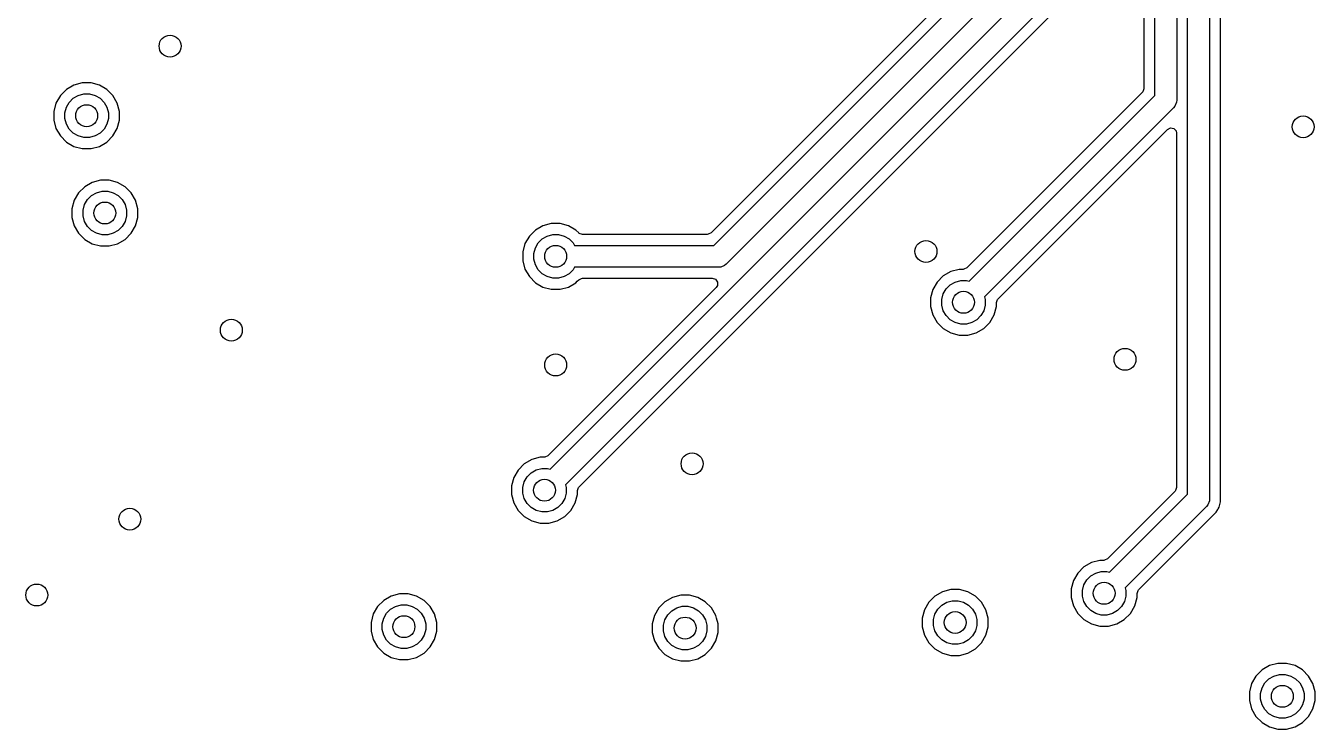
# Model space of a CAD drawing. Extents: x 3.41 to 7.48, y -5.81 to -2.91.
# Drawn here: x 5.516 to 6.442, y -4.619 to -4.114 of the extents above; entities that cross this region are included whole.
import ezdxf

# ---------------------------------------------------------------- set-up
doc = ezdxf.new("R2010")
doc.units = 0
doc.header["$MEASUREMENT"] = 0
doc.layers.add('BLACK', color=7, linetype='CONTINUOUS')

msp = doc.modelspace()

# ---------------------------------------------------------------- linework, layer by layer
at = {"layer": 'BLACK', "linetype": 'CONTINUOUS'}
for p, q in [((6.35067, -4.45039), (6.35067, -3.80542)), ((6.36641, -3.80216), (6.36641, -4.45365)), ((6.32704, -4.16401), (6.32704, -3.85121)), ((6.34279, -3.84795), (6.34279, -4.16727)), ((6.31915, -3.85609), (6.31915, -4.15913)), ((6.24477, -4.02613), (6.00829, -4.26261)), ((6.01041, -4.27164), (6.2538, -4.02826)), ((6.26724, -4.03708), (6.01924, -4.28508)), ((5.89264, -4.43242), (6.27742, -4.04763)), ((6.29086, -4.05646), (5.90378, -4.44355)), ((6.37431, -4.36591), (6.37431, -4.04818)), ((5.91346, -4.44503), (6.29791, -4.06058)), ((5.55063, -4.15649), (5.54524, -4.1596)), ((5.55664, -4.15488), (5.55063, -4.15649)), ((5.56287, -4.15488), (5.55664, -4.15488)), ((5.56888, -4.15649), (5.56287, -4.15488)), ((5.57427, -4.1596), (5.56888, -4.15649)), ((5.54084, -4.164), (5.53772, -4.16939)), ((5.54524, -4.1596), (5.54084, -4.164)), ((5.54726, -4.16893), (5.55017, -4.16602)), ((5.55017, -4.16602), (5.55373, -4.16397)), ((5.55373, -4.16397), (5.5577, -4.1629)), ((5.5577, -4.1629), (5.56181, -4.1629)), ((5.56181, -4.1629), (5.56578, -4.16397)), ((5.56578, -4.16397), (5.56934, -4.16602)), ((5.56934, -4.16602), (5.57225, -4.16893)), ((5.57867, -4.164), (5.57427, -4.1596)), ((5.58178, -4.16939), (5.57867, -4.164)), ((6.31801, -4.16188), (6.19216, -4.28773)), ((6.19364, -4.29742), (6.32704, -4.16401)), ((6.31841, -4.16142), (6.31801, -4.16188)), ((6.31915, -4.15913), (6.31841, -4.16142)), ((6.34279, -4.16727), (6.34264, -4.16881)), ((5.53772, -4.16939), (5.53611, -4.1754)), ((5.53611, -4.1754), (5.53611, -4.18163)), ((5.54414, -4.17646), (5.5452, -4.17249)), ((5.54414, -4.18057), (5.54414, -4.17646)), ((5.5452, -4.17249), (5.54726, -4.16893)), ((5.57225, -4.16893), (5.5743, -4.17249)), ((5.5743, -4.17249), (5.57537, -4.17646)), ((5.57537, -4.17646), (5.57537, -4.18057)), ((5.5834, -4.1754), (5.58178, -4.16939)), ((5.5834, -4.18163), (5.5834, -4.1754)), ((6.34049, -4.17284), (6.20478, -4.30855)), ((6.34147, -4.17165), (6.34049, -4.17284)), ((6.34264, -4.16881), (6.34147, -4.17165)), ((5.53611, -4.18163), (5.53772, -4.18764)), ((5.5452, -4.18454), (5.54414, -4.18057)), ((5.54726, -4.1881), (5.5452, -4.18454)), ((5.5743, -4.18454), (5.57225, -4.1881)), ((5.57537, -4.18057), (5.5743, -4.18454)), ((5.58178, -4.18764), (5.5834, -4.18163)), ((5.53772, -4.18764), (5.54084, -4.19303)), ((5.54084, -4.19303), (5.54524, -4.19743)), ((5.55017, -4.19101), (5.54726, -4.1881)), ((5.55373, -4.19307), (5.55017, -4.19101)), ((5.5577, -4.19413), (5.55373, -4.19307)), ((5.56181, -4.19413), (5.5577, -4.19413)), ((5.56578, -4.19307), (5.56181, -4.19413)), ((5.56934, -4.19101), (5.56578, -4.19307)), ((5.57225, -4.1881), (5.56934, -4.19101)), ((5.57427, -4.19743), (5.57867, -4.19303)), ((5.57867, -4.19303), (5.58178, -4.18764)), ((6.21446, -4.31003), (6.33612, -4.18837)), ((6.33612, -4.18837), (6.33827, -4.18728)), ((6.33827, -4.18728), (6.34065, -4.18765)), ((6.34065, -4.18765), (6.34235, -4.18936)), ((6.34235, -4.18936), (6.34277, -4.19113)), ((6.34277, -4.19113), (6.34277, -4.4455)), ((5.54524, -4.19743), (5.55063, -4.20055)), ((5.55063, -4.20055), (5.55664, -4.20216)), ((5.55664, -4.20216), (5.55664, -4.20216)), ((5.55664, -4.20216), (5.56287, -4.20216)), ((5.56287, -4.20216), (5.56888, -4.20055)), ((5.56287, -4.20216), (5.56287, -4.20216)), ((5.56888, -4.20055), (5.57427, -4.19743)), ((5.55832, -4.22948), (5.55392, -4.23388)), ((5.56371, -4.22637), (5.55832, -4.22948)), ((5.56972, -4.22475), (5.56371, -4.22637)), ((5.56681, -4.23385), (5.57078, -4.23278)), ((5.57595, -4.22475), (5.56972, -4.22475)), ((5.57078, -4.23278), (5.57489, -4.23278)), ((5.57489, -4.23278), (5.57886, -4.23385)), ((5.58196, -4.22637), (5.57595, -4.22475)), ((5.58735, -4.22948), (5.58196, -4.22637)), ((5.59175, -4.23388), (5.58735, -4.22948)), ((5.5508, -4.23927), (5.54919, -4.24528)), ((5.55392, -4.23388), (5.5508, -4.23927)), ((5.55722, -4.24634), (5.55829, -4.24237)), ((5.55829, -4.24237), (5.56034, -4.23881)), ((5.56034, -4.23881), (5.56325, -4.2359)), ((5.56325, -4.2359), (5.56681, -4.23385)), ((5.57886, -4.23385), (5.58242, -4.2359)), ((5.58242, -4.2359), (5.58533, -4.23881)), ((5.58533, -4.23881), (5.58738, -4.24237)), ((5.58738, -4.24237), (5.58845, -4.24634)), ((5.59487, -4.23927), (5.59175, -4.23388)), ((5.59648, -4.24528), (5.59487, -4.23927)), ((5.54919, -4.24528), (5.54919, -4.25151)), ((5.54919, -4.25151), (5.5508, -4.25752)), ((5.55722, -4.25045), (5.55722, -4.24634)), ((5.55829, -4.25442), (5.55722, -4.25045)), ((5.58845, -4.25045), (5.58738, -4.25442)), ((5.58845, -4.24634), (5.58845, -4.25045)), ((5.59487, -4.25752), (5.59648, -4.25151)), ((5.59648, -4.25151), (5.59648, -4.24528)), ((5.5508, -4.25752), (5.55392, -4.26291)), ((5.56034, -4.25798), (5.55829, -4.25442)), ((5.56325, -4.26089), (5.56034, -4.25798)), ((5.56681, -4.26295), (5.56325, -4.26089)), ((5.58242, -4.26089), (5.57886, -4.26295)), ((5.58533, -4.25798), (5.58242, -4.26089)), ((5.58738, -4.25442), (5.58533, -4.25798)), ((5.59175, -4.26291), (5.59487, -4.25752)), ((5.88216, -4.2606), (5.87776, -4.265)), ((5.88755, -4.25749), (5.88216, -4.2606)), ((5.89356, -4.25587), (5.88755, -4.25749)), ((5.89979, -4.25587), (5.89356, -4.25587)), ((5.9058, -4.25749), (5.89979, -4.25587)), ((5.91119, -4.2606), (5.9058, -4.25749)), ((5.9132, -4.26261), (5.91119, -4.2606)), ((5.91119, -4.2606), (5.91119, -4.2606)), ((5.55392, -4.26291), (5.55832, -4.26731)), ((5.55832, -4.26731), (5.56371, -4.27043)), ((5.57078, -4.26401), (5.56681, -4.26295)), ((5.57489, -4.26401), (5.57078, -4.26401)), ((5.57886, -4.26295), (5.57489, -4.26401)), ((5.58196, -4.27043), (5.58735, -4.26731)), ((5.58735, -4.26731), (5.59175, -4.26291)), ((5.87776, -4.265), (5.87464, -4.27039)), ((5.88213, -4.27349), (5.88418, -4.26993)), ((5.88418, -4.26993), (5.88709, -4.26702)), ((5.88709, -4.26702), (5.89065, -4.26497)), ((5.89065, -4.26497), (5.89462, -4.2639)), ((5.89462, -4.2639), (5.89873, -4.2639)), ((5.89873, -4.2639), (5.9027, -4.26497)), ((5.9027, -4.26497), (5.90626, -4.26702)), ((5.90626, -4.26702), (5.90917, -4.26993)), ((5.90917, -4.26993), (5.91016, -4.27164)), ((5.91367, -4.263), (5.9132, -4.26261)), ((5.91596, -4.26375), (5.91367, -4.263)), ((6.00553, -4.26375), (5.91596, -4.26375)), ((6.00614, -4.2637), (6.00553, -4.26375)), ((6.00829, -4.26261), (6.00614, -4.2637)), ((5.56371, -4.27043), (5.56972, -4.27204)), ((5.56972, -4.27204), (5.56972, -4.27204)), ((5.56972, -4.27204), (5.57595, -4.27204)), ((5.57595, -4.27204), (5.58196, -4.27043)), ((5.57595, -4.27204), (5.57595, -4.27204)), ((5.87464, -4.27039), (5.87303, -4.2764)), ((5.87303, -4.2764), (5.87303, -4.28263)), ((5.88106, -4.27746), (5.88213, -4.27349)), ((5.88106, -4.28157), (5.88106, -4.27746)), ((5.91016, -4.27164), (6.01041, -4.27164)), ((5.87303, -4.28263), (5.87464, -4.28864)), ((5.87464, -4.28864), (5.87776, -4.29403)), ((5.88213, -4.28554), (5.88106, -4.28157)), ((5.88418, -4.2891), (5.88213, -4.28554)), ((5.91016, -4.28739), (5.90917, -4.2891)), ((6.01367, -4.28739), (5.91016, -4.28739)), ((6.01521, -4.28724), (6.01367, -4.28739)), ((6.01805, -4.28606), (6.01521, -4.28724)), ((6.01924, -4.28508), (6.01805, -4.28606)), ((6.19216, -4.28773), (6.19001, -4.28883)), ((5.87776, -4.29403), (5.88216, -4.29843)), ((5.88709, -4.29201), (5.88418, -4.2891)), ((5.89065, -4.29407), (5.88709, -4.29201)), ((5.89462, -4.29513), (5.89065, -4.29407)), ((5.89873, -4.29513), (5.89462, -4.29513)), ((5.9027, -4.29407), (5.89873, -4.29513)), ((5.90626, -4.29201), (5.9027, -4.29407)), ((5.90917, -4.2891), (5.90626, -4.29201)), ((5.91119, -4.29843), (5.91222, -4.29741)), ((5.91222, -4.29741), (5.9132, -4.29643)), ((5.9132, -4.29643), (5.91535, -4.29533)), ((5.91535, -4.29533), (5.91596, -4.29528)), ((5.91596, -4.29528), (6.0092, -4.29528)), ((6.0092, -4.29528), (6.01149, -4.29603)), ((6.01149, -4.29603), (6.01291, -4.29798)), ((6.01291, -4.29798), (6.01291, -4.30039)), ((6.17076, -4.298), (6.16764, -4.30339)), ((6.17516, -4.2936), (6.17076, -4.298)), ((6.18055, -4.29049), (6.17516, -4.2936)), ((6.18009, -4.30002), (6.18365, -4.29797)), ((6.18656, -4.28888), (6.18055, -4.29049)), ((6.18365, -4.29797), (6.18762, -4.2969)), ((6.1894, -4.28888), (6.18656, -4.28888)), ((6.18762, -4.2969), (6.19173, -4.2969)), ((6.19001, -4.28883), (6.1894, -4.28888)), ((6.19173, -4.2969), (6.19364, -4.29742)), ((5.88216, -4.29843), (5.88755, -4.30155)), ((5.88755, -4.30155), (5.89356, -4.30316)), ((6.01195, -4.30194), (5.89116, -4.42273)), ((5.89356, -4.30316), (5.89356, -4.30316)), ((5.89356, -4.30316), (5.89979, -4.30316)), ((5.89979, -4.30316), (5.9058, -4.30155)), ((5.89979, -4.30316), (5.89979, -4.30316)), ((5.9058, -4.30155), (5.91119, -4.29843)), ((6.01291, -4.30039), (6.01195, -4.30194)), ((6.16764, -4.30339), (6.16603, -4.3094)), ((6.17406, -4.31046), (6.17513, -4.30649)), ((6.17513, -4.30649), (6.17718, -4.30293)), ((6.17718, -4.30293), (6.18009, -4.30002)), ((6.16603, -4.3094), (6.16603, -4.31563)), ((6.16603, -4.31563), (6.16764, -4.32164)), ((6.17406, -4.31457), (6.17406, -4.31046)), ((6.17513, -4.31854), (6.17406, -4.31457)), ((6.20529, -4.31457), (6.20422, -4.31854)), ((6.20478, -4.30855), (6.20529, -4.31046)), ((6.20529, -4.31046), (6.20529, -4.31457)), ((6.21171, -4.32164), (6.21332, -4.31563)), ((6.21332, -4.31279), (6.21406, -4.3105)), ((6.21332, -4.31563), (6.21332, -4.31279)), ((6.21406, -4.3105), (6.21446, -4.31003)), ((6.16764, -4.32164), (6.17076, -4.32703)), ((6.17718, -4.3221), (6.17513, -4.31854)), ((6.18009, -4.32501), (6.17718, -4.3221)), ((6.18365, -4.32707), (6.18009, -4.32501)), ((6.19926, -4.32501), (6.1957, -4.32707)), ((6.20217, -4.3221), (6.19926, -4.32501)), ((6.20422, -4.31854), (6.20217, -4.3221)), ((6.20859, -4.32703), (6.21171, -4.32164)), ((6.17076, -4.32703), (6.17516, -4.33143)), ((6.17516, -4.33143), (6.18055, -4.33455)), ((6.18055, -4.33455), (6.18656, -4.33616)), ((6.18762, -4.32813), (6.18365, -4.32707)), ((6.19173, -4.32813), (6.18762, -4.32813)), ((6.1957, -4.32707), (6.19173, -4.32813)), ((6.19279, -4.33616), (6.1988, -4.33455)), ((6.1988, -4.33455), (6.20419, -4.33143)), ((6.20419, -4.33143), (6.20859, -4.32703)), ((6.18656, -4.33616), (6.18656, -4.33616)), ((6.18656, -4.33616), (6.19279, -4.33616)), ((6.19279, -4.33616), (6.19279, -4.33616)), ((6.37431, -4.4222), (6.37431, -4.36591)), ((5.87955, -4.42549), (5.87416, -4.4286)), ((5.88556, -4.42388), (5.87955, -4.42549)), ((5.8884, -4.42388), (5.88556, -4.42388)), ((5.88901, -4.42383), (5.8884, -4.42388)), ((5.89116, -4.42273), (5.88901, -4.42383)), ((6.37431, -4.45573), (6.37431, -4.4222)), ((5.86976, -4.433), (5.86664, -4.43839)), ((5.87416, -4.4286), (5.86976, -4.433)), ((5.87618, -4.43793), (5.87909, -4.43502)), ((5.87909, -4.43502), (5.88265, -4.43297)), ((5.88265, -4.43297), (5.88662, -4.4319)), ((5.88662, -4.4319), (5.89073, -4.4319)), ((5.89073, -4.4319), (5.89264, -4.43242)), ((5.86664, -4.43839), (5.86503, -4.4444)), ((5.86503, -4.4444), (5.86503, -4.45063)), ((5.87306, -4.44546), (5.87413, -4.44149)), ((5.87306, -4.44957), (5.87306, -4.44546)), ((5.87413, -4.44149), (5.87618, -4.43793)), ((5.90378, -4.44355), (5.90429, -4.44546)), ((5.90429, -4.44546), (5.90429, -4.44957)), ((5.91232, -4.44779), (5.91306, -4.4455)), ((5.91306, -4.4455), (5.91346, -4.44503)), ((6.34277, -4.4455), (6.34203, -4.4478)), ((5.86503, -4.45063), (5.86664, -4.45664)), ((5.87413, -4.45354), (5.87306, -4.44957)), ((5.87618, -4.4571), (5.87413, -4.45354)), ((5.90322, -4.45354), (5.90117, -4.4571)), ((5.90429, -4.44957), (5.90322, -4.45354)), ((5.91071, -4.45664), (5.91232, -4.45063)), ((5.91232, -4.45063), (5.91232, -4.44779)), ((6.34163, -4.44826), (6.29316, -4.49673)), ((6.29464, -4.50642), (6.35067, -4.45039)), ((6.34203, -4.4478), (6.34163, -4.44826)), ((6.36626, -4.45519), (6.36509, -4.45803)), ((6.36641, -4.45365), (6.36626, -4.45519)), ((5.86664, -4.45664), (5.86976, -4.46203)), ((5.86976, -4.46203), (5.87416, -4.46643)), ((5.87909, -4.46001), (5.87618, -4.4571)), ((5.88265, -4.46207), (5.87909, -4.46001)), ((5.88662, -4.46313), (5.88265, -4.46207)), ((5.89073, -4.46313), (5.88662, -4.46313)), ((5.8947, -4.46207), (5.89073, -4.46313)), ((5.89826, -4.46001), (5.8947, -4.46207)), ((5.90117, -4.4571), (5.89826, -4.46001)), ((5.90319, -4.46643), (5.90759, -4.46203)), ((5.90759, -4.46203), (5.91071, -4.45664)), ((6.36411, -4.45922), (6.30578, -4.51755)), ((6.31546, -4.51903), (6.37116, -4.46333)), ((6.36509, -4.45803), (6.36411, -4.45922)), ((6.37116, -4.46333), (6.37229, -4.46138)), ((6.37229, -4.46138), (6.3726, -4.46083)), ((6.37229, -4.46138), (6.37229, -4.46138)), ((6.3726, -4.46083), (6.37323, -4.45974)), ((6.37323, -4.45974), (6.37431, -4.45573)), ((5.87416, -4.46643), (5.87955, -4.46955)), ((5.87955, -4.46955), (5.88556, -4.47116)), ((5.88556, -4.47116), (5.88556, -4.47116)), ((5.88556, -4.47116), (5.89179, -4.47116)), ((5.89179, -4.47116), (5.8978, -4.46955)), ((5.89179, -4.47116), (5.89179, -4.47116)), ((5.8978, -4.46955), (5.90319, -4.46643)), ((6.28155, -4.49949), (6.27616, -4.5026)), ((6.28756, -4.49788), (6.28155, -4.49949)), ((6.2904, -4.49788), (6.28756, -4.49788)), ((6.29101, -4.49783), (6.2904, -4.49788)), ((6.29316, -4.49673), (6.29101, -4.49783)), ((6.27176, -4.507), (6.26864, -4.51239)), ((6.27616, -4.5026), (6.27176, -4.507)), ((6.27818, -4.51193), (6.28109, -4.50902)), ((6.28109, -4.50902), (6.28465, -4.50697)), ((6.28465, -4.50697), (6.28862, -4.5059)), ((6.28862, -4.5059), (6.29273, -4.5059)), ((6.29273, -4.5059), (6.29464, -4.50642)), ((6.18056, -4.51888), (6.17455, -4.52049)), ((6.18679, -4.51888), (6.18056, -4.51888)), ((6.1928, -4.52049), (6.18679, -4.51888)), ((6.26864, -4.51239), (6.26703, -4.5184)), ((6.26703, -4.5184), (6.26703, -4.52463)), ((6.27506, -4.51946), (6.27613, -4.51549)), ((6.27506, -4.52357), (6.27506, -4.51946)), ((6.27613, -4.51549), (6.27818, -4.51193)), ((6.30578, -4.51755), (6.30629, -4.51946)), ((6.30629, -4.51946), (6.30629, -4.52357)), ((6.31432, -4.52179), (6.31506, -4.5195)), ((6.31506, -4.5195), (6.31546, -4.51903)), ((5.77316, -4.5266), (5.76876, -4.531)), ((5.77855, -4.52349), (5.77316, -4.5266)), ((5.78456, -4.52188), (5.77855, -4.52349)), ((5.79079, -4.52188), (5.78456, -4.52188)), ((5.7968, -4.52349), (5.79079, -4.52188)), ((5.80219, -4.5266), (5.7968, -4.52349)), ((5.80659, -4.531), (5.80219, -4.5266)), ((5.97516, -4.5276), (5.97076, -4.532)), ((5.98055, -4.52449), (5.97516, -4.5276)), ((5.98656, -4.52288), (5.98055, -4.52449)), ((5.99279, -4.52288), (5.98656, -4.52288)), ((5.9988, -4.52449), (5.99279, -4.52288)), ((6.00419, -4.5276), (5.9988, -4.52449)), ((6.00859, -4.532), (6.00419, -4.5276)), ((6.16476, -4.528), (6.16164, -4.53339)), ((6.16916, -4.5236), (6.16476, -4.528)), ((6.17455, -4.52049), (6.16916, -4.5236)), ((6.17409, -4.53002), (6.17765, -4.52797)), ((6.17765, -4.52797), (6.18162, -4.5269)), ((6.18162, -4.5269), (6.18573, -4.5269)), ((6.18573, -4.5269), (6.1897, -4.52797)), ((6.1897, -4.52797), (6.19326, -4.53002)), ((6.19819, -4.5236), (6.1928, -4.52049)), ((6.20259, -4.528), (6.19819, -4.5236)), ((6.20571, -4.53339), (6.20259, -4.528)), ((6.26703, -4.52463), (6.26864, -4.53064)), ((6.27613, -4.52754), (6.27506, -4.52357)), ((6.27818, -4.5311), (6.27613, -4.52754)), ((6.30522, -4.52754), (6.30317, -4.5311)), ((6.30629, -4.52357), (6.30522, -4.52754)), ((6.31271, -4.53064), (6.31432, -4.52463)), ((6.31432, -4.52463), (6.31432, -4.52179)), ((5.76564, -4.53639), (5.76403, -4.5424)), ((5.76876, -4.531), (5.76564, -4.53639)), ((5.77313, -4.53949), (5.77518, -4.53593)), ((5.77518, -4.53593), (5.77809, -4.53302)), ((5.77809, -4.53302), (5.78165, -4.53097)), ((5.78165, -4.53097), (5.78562, -4.5299)), ((5.78562, -4.5299), (5.78973, -4.5299)), ((5.78973, -4.5299), (5.7937, -4.53097)), ((5.7937, -4.53097), (5.79726, -4.53302)), ((5.79726, -4.53302), (5.80017, -4.53593)), ((5.80017, -4.53593), (5.80222, -4.53949)), ((5.80971, -4.53639), (5.80659, -4.531)), ((5.81132, -4.5424), (5.80971, -4.53639)), ((5.96764, -4.53739), (5.96603, -4.5434)), ((5.97076, -4.532), (5.96764, -4.53739)), ((5.97513, -4.54049), (5.97718, -4.53693)), ((5.97718, -4.53693), (5.98009, -4.53402)), ((5.98009, -4.53402), (5.98365, -4.53197)), ((5.98365, -4.53197), (5.98762, -4.5309)), ((5.98762, -4.5309), (5.99173, -4.5309)), ((5.99173, -4.5309), (5.9957, -4.53197)), ((5.9957, -4.53197), (5.99926, -4.53402)), ((5.99926, -4.53402), (6.00217, -4.53693)), ((6.00217, -4.53693), (6.00422, -4.54049)), ((6.01171, -4.53739), (6.00859, -4.532)), ((6.01224, -4.5394), (6.01171, -4.53739)), ((6.16164, -4.53339), (6.16003, -4.5394)), ((6.16806, -4.54046), (6.16913, -4.53649)), ((6.16913, -4.53649), (6.17118, -4.53293)), ((6.17118, -4.53293), (6.17409, -4.53002)), ((6.19326, -4.53002), (6.19617, -4.53293)), ((6.19617, -4.53293), (6.19822, -4.53649)), ((6.19822, -4.53649), (6.19929, -4.54046)), ((6.20732, -4.5394), (6.20571, -4.53339)), ((6.26864, -4.53064), (6.27176, -4.53603)), ((6.27176, -4.53603), (6.27616, -4.54043)), ((6.28109, -4.53401), (6.27818, -4.5311)), ((6.28465, -4.53607), (6.28109, -4.53401)), ((6.28862, -4.53713), (6.28465, -4.53607)), ((6.29273, -4.53713), (6.28862, -4.53713)), ((6.2967, -4.53607), (6.29273, -4.53713)), ((6.30026, -4.53401), (6.2967, -4.53607)), ((6.30317, -4.5311), (6.30026, -4.53401)), ((6.30519, -4.54043), (6.30959, -4.53603)), ((6.30959, -4.53603), (6.31271, -4.53064)), ((5.76403, -4.5424), (5.76403, -4.54863)), ((5.77206, -4.54346), (5.77313, -4.53949)), ((5.77206, -4.54757), (5.77206, -4.54346)), ((5.77313, -4.55154), (5.77206, -4.54757)), ((5.80222, -4.53949), (5.80329, -4.54346)), ((5.80329, -4.54757), (5.80222, -4.55154)), ((5.80329, -4.54346), (5.80329, -4.54757)), ((5.81132, -4.5434), (5.81132, -4.5424)), ((5.81132, -4.54863), (5.81132, -4.5434)), ((5.96603, -4.5434), (5.96603, -4.54963)), ((5.97406, -4.54446), (5.97513, -4.54049)), ((5.97406, -4.54857), (5.97406, -4.54446)), ((6.00422, -4.54049), (6.00529, -4.54446)), ((6.00529, -4.54446), (6.00529, -4.54857)), ((6.01332, -4.5434), (6.01224, -4.5394)), ((6.01332, -4.54963), (6.01332, -4.5434)), ((6.16003, -4.5394), (6.16003, -4.54563)), ((6.16003, -4.54563), (6.16164, -4.55164)), ((6.16806, -4.54457), (6.16806, -4.54046)), ((6.16913, -4.54854), (6.16806, -4.54457)), ((6.19929, -4.54457), (6.19822, -4.54854)), ((6.19929, -4.54046), (6.19929, -4.54457)), ((6.20571, -4.55164), (6.20732, -4.54563)), ((6.20732, -4.54563), (6.20732, -4.5394)), ((6.27616, -4.54043), (6.28155, -4.54355)), ((6.28155, -4.54355), (6.28756, -4.54516)), ((6.28756, -4.54516), (6.28756, -4.54516)), ((6.28756, -4.54516), (6.29379, -4.54516)), ((6.29379, -4.54516), (6.2998, -4.54355)), ((6.29379, -4.54516), (6.29379, -4.54516)), ((6.2998, -4.54355), (6.30519, -4.54043)), ((5.76403, -4.54863), (5.76564, -4.55464)), ((5.76564, -4.55464), (5.76876, -4.56003)), ((5.77518, -4.5551), (5.77313, -4.55154)), ((5.77809, -4.55801), (5.77518, -4.5551)), ((5.80017, -4.5551), (5.79726, -4.55801)), ((5.80222, -4.55154), (5.80017, -4.5551)), ((5.80659, -4.56003), (5.80971, -4.55464)), ((5.80971, -4.55464), (5.81132, -4.54863)), ((5.96603, -4.54963), (5.96764, -4.55564)), ((5.96764, -4.55564), (5.97076, -4.56103)), ((5.97513, -4.55254), (5.97406, -4.54857)), ((5.97718, -4.5561), (5.97513, -4.55254)), ((5.98009, -4.55901), (5.97718, -4.5561)), ((6.00217, -4.5561), (5.99926, -4.55901)), ((6.00422, -4.55254), (6.00217, -4.5561)), ((6.00529, -4.54857), (6.00422, -4.55254)), ((6.00859, -4.56103), (6.01171, -4.55564)), ((6.01171, -4.55564), (6.01332, -4.54963)), ((6.16164, -4.55164), (6.16476, -4.55703)), ((6.16476, -4.55703), (6.16916, -4.56143)), ((6.17118, -4.5521), (6.16913, -4.54854)), ((6.17409, -4.55501), (6.17118, -4.5521)), ((6.17765, -4.55707), (6.17409, -4.55501)), ((6.18162, -4.55813), (6.17765, -4.55707)), ((6.1897, -4.55707), (6.18573, -4.55813)), ((6.19326, -4.55501), (6.1897, -4.55707)), ((6.19617, -4.5521), (6.19326, -4.55501)), ((6.19822, -4.54854), (6.19617, -4.5521)), ((6.19819, -4.56143), (6.20259, -4.55703)), ((6.20259, -4.55703), (6.20571, -4.55164)), ((5.76876, -4.56003), (5.77316, -4.56443)), ((5.77316, -4.56443), (5.77855, -4.56755)), ((5.78165, -4.56007), (5.77809, -4.55801)), ((5.78562, -4.56113), (5.78165, -4.56007)), ((5.78973, -4.56113), (5.78562, -4.56113)), ((5.7937, -4.56007), (5.78973, -4.56113)), ((5.79726, -4.55801), (5.7937, -4.56007)), ((5.7968, -4.56755), (5.80219, -4.56443)), ((5.80219, -4.56443), (5.80659, -4.56003)), ((5.97076, -4.56103), (5.97516, -4.56543)), ((5.97516, -4.56543), (5.98055, -4.56855)), ((5.98365, -4.56107), (5.98009, -4.55901)), ((5.98762, -4.56213), (5.98365, -4.56107)), ((5.99173, -4.56213), (5.98762, -4.56213)), ((5.9957, -4.56107), (5.99173, -4.56213)), ((5.99926, -4.55901), (5.9957, -4.56107)), ((5.9988, -4.56855), (6.00419, -4.56543)), ((6.00419, -4.56543), (6.00859, -4.56103)), ((6.16916, -4.56143), (6.17455, -4.56455)), ((6.17455, -4.56455), (6.18056, -4.56616)), ((6.18056, -4.56616), (6.18056, -4.56616)), ((6.18056, -4.56616), (6.18679, -4.56616)), ((6.18573, -4.55813), (6.18162, -4.55813)), ((6.18679, -4.56616), (6.1928, -4.56455)), ((6.18679, -4.56616), (6.18679, -4.56616)), ((6.1928, -4.56455), (6.19819, -4.56143)), ((5.77855, -4.56755), (5.78456, -4.56916)), ((5.78456, -4.56916), (5.78456, -4.56916)), ((5.78456, -4.56916), (5.79079, -4.56916)), ((5.79079, -4.56916), (5.7968, -4.56755)), ((5.79079, -4.56916), (5.79079, -4.56916)), ((5.98055, -4.56855), (5.98656, -4.57016)), ((5.98656, -4.57016), (5.98656, -4.57016)), ((5.98656, -4.57016), (5.99279, -4.57016)), ((5.99279, -4.57016), (5.9988, -4.56855)), ((5.99279, -4.57016), (5.99279, -4.57016)), ((6.40955, -4.57349), (6.40416, -4.5766)), ((6.41556, -4.57188), (6.40955, -4.57349)), ((6.42179, -4.57188), (6.41556, -4.57188)), ((6.4278, -4.57349), (6.42179, -4.57188)), ((6.43319, -4.5766), (6.4278, -4.57349)), ((6.39976, -4.581), (6.39664, -4.58639)), ((6.40416, -4.5766), (6.39976, -4.581)), ((6.40618, -4.58593), (6.40909, -4.58302)), ((6.40909, -4.58302), (6.41265, -4.58097)), ((6.41265, -4.58097), (6.41662, -4.5799)), ((6.41662, -4.5799), (6.42073, -4.5799)), ((6.42073, -4.5799), (6.4247, -4.58097)), ((6.4247, -4.58097), (6.42826, -4.58302)), ((6.42826, -4.58302), (6.43117, -4.58593)), ((6.43759, -4.581), (6.43319, -4.5766)), ((6.44071, -4.58639), (6.43759, -4.581)), ((6.39664, -4.58639), (6.39503, -4.5924)), ((6.39503, -4.5924), (6.39503, -4.59863)), ((6.40306, -4.59346), (6.40413, -4.58949)), ((6.40306, -4.59757), (6.40306, -4.59346)), ((6.40413, -4.58949), (6.40618, -4.58593)), ((6.43117, -4.58593), (6.43322, -4.58949)), ((6.43322, -4.58949), (6.43429, -4.59346)), ((6.43429, -4.59346), (6.43429, -4.59757)), ((6.44232, -4.5924), (6.44071, -4.58639)), ((6.44232, -4.59863), (6.44232, -4.5924)), ((6.39503, -4.59863), (6.39664, -4.60464)), ((6.40413, -4.60154), (6.40306, -4.59757)), ((6.40618, -4.6051), (6.40413, -4.60154)), ((6.43322, -4.60154), (6.43117, -4.6051)), ((6.43429, -4.59757), (6.43322, -4.60154)), ((6.44071, -4.60464), (6.44232, -4.59863)), ((6.39664, -4.60464), (6.39976, -4.61003)), ((6.39976, -4.61003), (6.40416, -4.61443)), ((6.40909, -4.60801), (6.40618, -4.6051)), ((6.41265, -4.61007), (6.40909, -4.60801)), ((6.41662, -4.61113), (6.41265, -4.61007)), ((6.42073, -4.61113), (6.41662, -4.61113)), ((6.4247, -4.61007), (6.42073, -4.61113)), ((6.42826, -4.60801), (6.4247, -4.61007)), ((6.43117, -4.6051), (6.42826, -4.60801)), ((6.43319, -4.61443), (6.43759, -4.61003)), ((6.43759, -4.61003), (6.44071, -4.60464)), ((6.40416, -4.61443), (6.40955, -4.61755)), ((6.40955, -4.61755), (6.41556, -4.61916)), ((6.41556, -4.61916), (6.41556, -4.61916)), ((6.41556, -4.61916), (6.42179, -4.61916)), ((6.42179, -4.61916), (6.4278, -4.61755)), ((6.42179, -4.61916), (6.42179, -4.61916)), ((6.4278, -4.61755), (6.43319, -4.61443))]:
    msp.add_line(p, q, dxfattribs=at)
at = {"layer": 'BLACK'}
for centre in [(5.61967, -4.12852), (5.55975, -4.17852), (6.43367, -4.18652), (5.57283, -4.2484), (6.16267, -4.27601), (5.89667, -4.27952), (6.18967, -4.31252), (5.66367, -4.33252), (5.89667, -4.35752), (6.30567, -4.35352), (5.99467, -4.42852), (5.88867, -4.44752), (5.59078, -4.46825), (5.5239, -4.52279), (6.29067, -4.52152), (5.78767, -4.54552), (5.98967, -4.54652), (6.18367, -4.54252), (6.41867, -4.59552)]:
    msp.add_circle(centre, 0.00787, dxfattribs=at)

doc.saveas('drawing.dxf')
